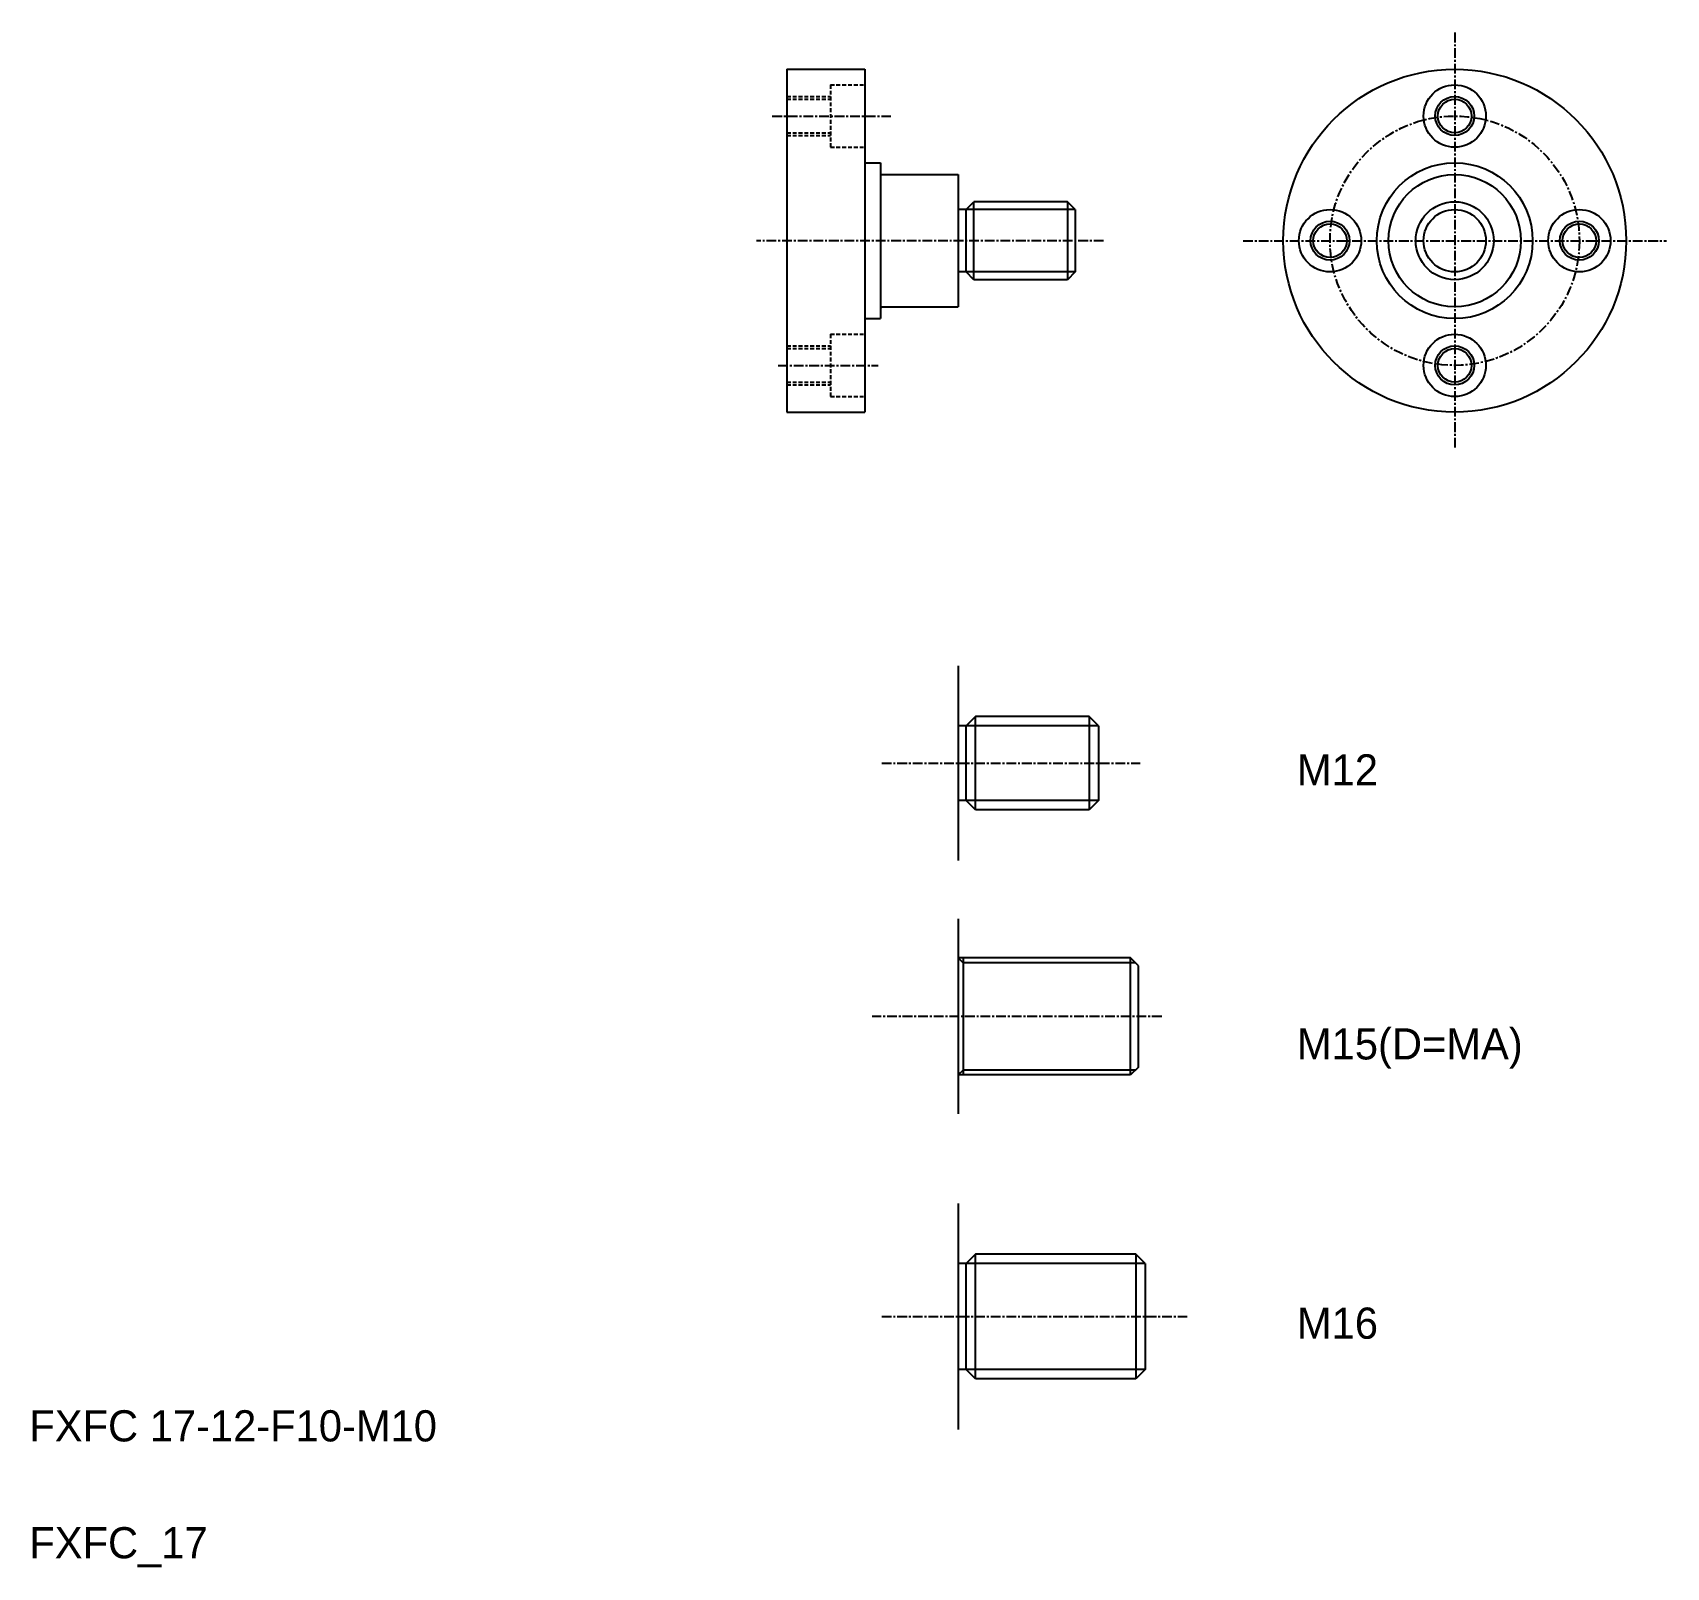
# Model space of a CAD drawing. Extents: x 24 to 233, y -8 to 189.
import ezdxf

# ---------------------------------------------------------------- set-up
doc = ezdxf.new("R2010")
doc.units = 0
doc.linetypes.add('CENTER', pattern=[2, 1.25, -0.25, 0.25, -0.25])
doc.linetypes.add('DASHED', pattern=[0.75, 0.5, -0.25])
doc.layers.get('0').update_dxf_attribs({"linetype": 'CONTINUOUS'})
doc.layers.add('CENTER', color=1, linetype='CENTER')

msp = doc.modelspace()

# ---------------------------------------------------------------- linework, layer by layer
at = {"color": 7, "linetype": 'CONTINUOUS'}
for p, q in [((120.42, 183.84), (120.42, 139.84)), ((120.42, 183.84), (130.42, 183.84)), ((130.42, 183.84), (130.42, 139.84)), ((130.42, 171.84), (130.42, 171.84)), ((130.42, 171.84), (132.42, 171.84)), ((132.42, 171.84), (132.42, 151.84)), ((132.62, 170.34), (142.42, 170.34)), ((142.42, 170.34), (142.42, 153.34)), ((143.42, 165.84), (142.42, 165.84)), ((142.42, 165.84), (142.42, 157.84)), ((143.42, 165.84), (144.42, 166.84)), ((143.42, 157.84), (143.42, 165.84)), ((156.42, 166.84), (144.42, 166.84)), ((144.42, 156.84), (144.42, 166.84)), ((156.42, 166.84), (156.42, 156.84)), ((157.42, 165.84), (156.42, 166.84)), ((157.42, 165.84), (157.42, 157.84)), ((130.42, 161.84), (130.42, 161.84)), ((143.42, 157.84), (142.42, 157.84)), ((144.42, 156.84), (143.42, 157.84)), ((157.42, 157.84), (156.42, 156.84)), ((156.42, 156.84), (144.42, 156.84)), ((132.62, 153.34), (142.42, 153.34)), ((130.42, 151.84), (132.42, 151.84)), ((120.42, 139.84), (130.42, 139.84)), ((142.42, 107.29), (142.42, 82.29)), ((144.62, 100.79), (143.42, 99.59)), ((144.62, 88.79), (144.62, 100.79)), ((159.22, 100.79), (144.62, 100.79)), ((159.22, 100.79), (159.22, 88.79)), ((160.42, 99.59), (159.22, 100.79)), ((143.42, 99.59), (142.42, 99.59)), ((143.42, 89.99), (143.42, 99.59)), ((160.42, 99.59), (160.42, 89.99)), ((143.42, 89.99), (142.42, 89.99)), ((144.62, 88.79), (143.42, 89.99)), ((159.22, 88.79), (144.62, 88.79)), ((160.42, 89.99), (159.22, 88.79)), ((142.42, 74.8), (142.42, 49.8)), ((164.53, 69.8), (142.42, 69.8)), ((143.03, 69.8), (143.03, 54.8)), ((164.53, 54.8), (164.53, 69.8)), ((165.53, 68.8), (164.53, 69.8)), ((165.53, 55.8), (165.53, 68.8)), ((164.53, 54.8), (142.42, 54.8)), ((165.53, 55.8), (164.53, 54.8)), ((142.42, 38.29), (142.42, 9.29)), ((144.62, 31.79), (143.42, 30.59)), ((165.22, 31.79), (144.62, 31.79)), ((144.62, 15.79), (144.62, 31.79)), ((165.22, 31.79), (165.22, 15.79)), ((166.42, 30.59), (165.22, 31.79)), ((143.42, 30.59), (142.42, 30.59)), ((143.42, 16.99), (143.42, 30.59)), ((166.42, 30.59), (166.42, 16.99)), ((143.42, 16.99), (142.42, 16.99)), ((144.62, 15.79), (143.42, 16.99)), ((166.42, 16.99), (165.22, 15.79)), ((165.22, 15.79), (144.62, 15.79))]:
    msp.add_line(p, q, dxfattribs=at)
at = {"color": 3, "linetype": 'DASHED'}
for p, q in [((120.42, 180.34), (126.02, 180.34)), ((126.02, 181.84), (130.42, 181.84)), ((126.02, 181.84), (126.02, 173.84)), ((120.42, 179.99), (126.02, 179.99)), ((120.42, 175.69), (126.02, 175.69)), ((120.42, 175.34), (126.02, 175.34)), ((126.02, 173.84), (130.42, 173.84)), ((126.02, 149.84), (126.02, 141.84)), ((126.02, 149.84), (130.42, 149.84)), ((120.42, 148.34), (126.02, 148.34)), ((120.42, 147.99), (126.02, 147.99)), ((120.42, 143.69), (126.02, 143.69)), ((120.42, 143.34), (126.02, 143.34)), ((126.02, 141.84), (130.42, 141.84))]:
    msp.add_line(p, q, dxfattribs=at)
at = {"color": 3, "linetype": 'CONTINUOUS'}
for p, q in [((157.42, 165.84), (143.42, 165.84)), ((157.42, 157.84), (143.42, 157.84)), ((160.42, 99.59), (143.42, 99.59)), ((160.42, 89.99), (143.42, 89.99)), ((143.03, 69.18), (142.42, 69.8)), ((165.15, 69.18), (143.03, 69.18)), ((143.03, 55.41), (142.42, 54.8)), ((165.15, 55.41), (143.03, 55.41)), ((166.42, 30.59), (143.42, 30.59)), ((166.42, 16.99), (143.42, 16.99))]:
    msp.add_line(p, q, dxfattribs=at)
at = {"color": 7, "linetype": 'CONTINUOUS'}
for centre, radius in [((206.13, 161.84), 22), ((206.13, 177.84), 4), ((206.13, 177.84), 2.15), ((206.13, 161.84), 10), ((206.13, 161.84), 8.5), ((190.13, 161.84), 4), ((206.13, 161.84), 5), ((222.13, 161.84), 4), ((190.13, 161.84), 2.15), ((222.13, 161.84), 2.15), ((206.13, 145.84), 4), ((206.13, 145.84), 2.15)]:
    msp.add_circle(centre, radius, dxfattribs=at)
at = {"color": 3, "linetype": 'CONTINUOUS'}
for centre, radius in [((206.13, 177.84), 2.5), ((206.13, 161.84), 4), ((190.13, 161.84), 2.5), ((222.13, 161.84), 2.5), ((206.13, 145.84), 2.5)]:
    msp.add_circle(centre, radius, dxfattribs=at)
at = {"color": 7, "linetype": 'CONTINUOUS'}
for centre, start, end in [((132.62, 170.54), 180, 270), ((132.62, 153.14), 90, 180)]:
    msp.add_arc(centre, 0.2, start, end, dxfattribs=at)
at = {"layer": 'CENTER', "color": 1, "linetype": 'CENTER'}
for p, q in [((206.13, 188.54), (206.13, 135.15)), ((118.55, 177.84), (133.78, 177.84)), ((161.07, 161.84), (116.54, 161.84)), ((178.97, 161.84), (233.29, 161.84)), ((119.3, 145.84), (132.12, 145.84)), ((132.59, 94.79), (165.78, 94.79)), ((168.53, 62.3), (131.35, 62.3)), ((132.59, 23.79), (171.78, 23.79))]:
    msp.add_line(p, q, dxfattribs=at)
msp.add_circle((206.13, 161.84), 16, dxfattribs=at)

# ---------------------------------------------------------------- texts
at = {"color": 7, "linetype": 'CONTINUOUS'}
for s, p in [('M12', (185.88, 91.93)), ('M15(D=MA)', (185.88, 56.77)), ('M16', (185.88, 20.93)), ('FXFC 17-12-F10-M10', (23.2, 7.75)), ('FXFC_17', (23.2, -7.25))]:
    msp.add_text(s, height=4, dxfattribs=at).set_placement(p)

doc.saveas('drawing.dxf')
